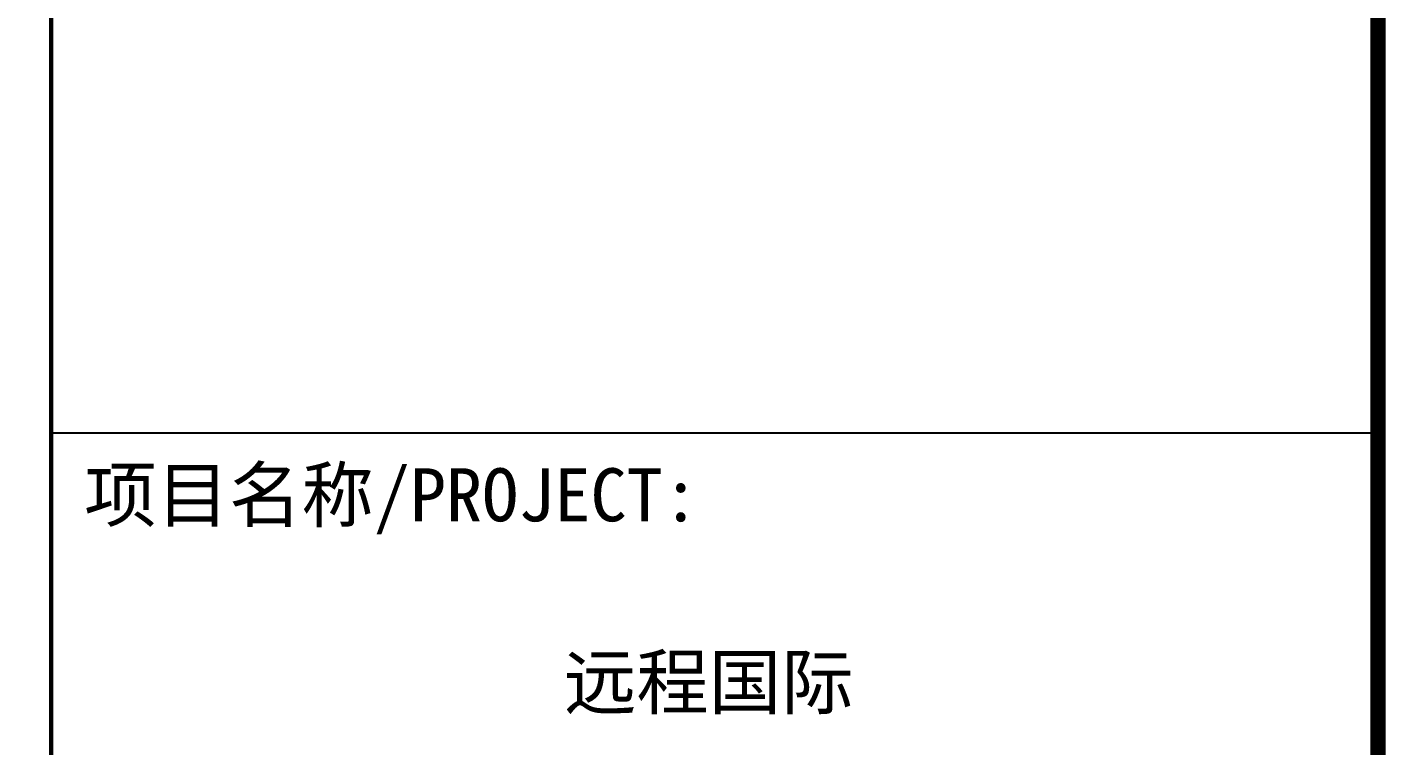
# Model space of a CAD drawing. Extents: x -737978 to 768813, y -372247 to 1140308.
# Drawn here: x 238591 to 251800, y -119738 to -112749 of the extents above; entities that cross this region are included whole.
import ezdxf

# ---------------------------------------------------------------- set-up
doc = ezdxf.new("R2010")
doc.units = 0
doc.header["$LTSCALE"] = 10
doc.header["$MEASUREMENT"] = 0
doc.layers.get('0').update_dxf_attribs({"linetype": 'CONTINUOUS'})
doc.layers.add('PUB_TITLE', color=4, linetype='CONTINUOUS')
doc.styles.add('-宋体', font='', dxfattribs={"width": 0.8})
doc.styles.get('-宋体').set_extended_font_data('SimSun')

# ---------------------------------------------------------------- blocks, each defined once
blk = doc.blocks.new('TQ1')
at = {"layer": 'PUB_TITLE'}
blk.add_line((-49854.8, -399054.8), (-43854.8, -399054.8), dxfattribs=at)
at = {"layer": 'PUB_TITLE', "const_width": 20}
blk.add_lwpolyline([(-49854.8, -378413.9), (-49854.8, -418454.8)], dxfattribs=at)
at = {"layer": 'PUB_TITLE', "style": '-宋体'}
for s, p in [('项目名称/PROJECT:', (-49704.8, -399454.9)), ('远程国际', (-47535.7, -400301.7))]:
    blk.add_text(s, height=240, dxfattribs=at).set_placement(p)

msp = doc.modelspace()

# ---------------------------------------------------------------- linework, layer by layer
at = {"layer": 'PUB_TITLE', "const_width": 150}
msp.add_lwpolyline([(99324.9, -158410.6), (251724.9, -158410.6), (251724.9, -72310.6), (99324.9, -72310.6)], close=True, dxfattribs=at)

# ---------------------------------------------------------------- block references
at = {"xscale": 2.15028113370122, "yscale": 2.15028113370122, "zscale": 2.15028113370122}
msp.add_blockref('TQ1', (346024.9, 741385.6), dxfattribs=at)

doc.saveas('drawing.dxf')
